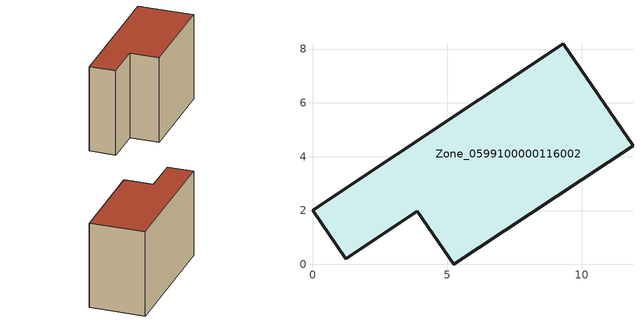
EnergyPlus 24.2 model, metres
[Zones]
Zone_0599100000116002
 floor ground (C_G): 3.89,1.97 1.24,0.21 0,2.02 9.32,8.2 11.91,4.41 5.25,0 z0
 wall outside (C_F): 9.32,8.2 0,2.02 1.24,0.21 3.89,1.97 5.25,0 11.91,4.41 9.32,8.2 z0:7.32
 roof outside (C_R): 5.25,0 11.91,4.41 9.32,8.2 0,2.02 1.24,0.21 3.89,1.97 z7.32
[BUILDING]
Pand.0599100000116002: North Axis=0; Terrain=City; Loads Convergence Tolerance Value=0.04; Temperature Convergence Tolerance Value=0.4; Solar Distribution=FullExterior; Maximum Number of Warmup Days=25; Minimum Number of Warmup Days=1
[Site:Location]
Rotterdam.The.Hague.AP_ZH_NLD Design_Conditions: Latitude=51.96; Longitude=4.45; Time Zone=1; Elevation=-4.5
[SITE:GROUNDTEMPERATURE:BUILDINGSURFACE]
18, 18, 18, 18, 18, 18, 18, 18, 18, 18, 18, 18
[MATERIAL] Thermal Absorptance=0.9; Solar Absorptance=0.7; Visible Absorptance=0.7
Name | Roughness | Thickness | Conductivity | Density | Specific Heat
G.TI.1946 | MediumSmooth | 0.15 | 1 | 540 | 1210
F.TI.1946 | Rough | 0.3 | 0.857143 | 1920 | 840
R.TI.1946 | MediumRough | 0.2 | 0.1 | 1500 | 1000
[CONSTRUCTION]
C_G: G.TI.1946
C_F: F.TI.1946
C_R: R.TI.1946
[ZONE]
Zone_0599100000116002: Type=1; Multiplier=1; Ceiling Height=Autocalculate; Volume=Autocalculate; Floor Area=autocalculate; Part of Total Floor Area=Yes
[ZONEINFILTRATION:DESIGNFLOWRATE]
Infil_Zone_0599100000116002: Zone or ZoneList or Space or SpaceList=Zone_0599100000116002; Schedule=AlwaysOn; Design Flow Rate Calculation Method=Flow/Area; Flow Rate per Floor Area=0.003; Constant Term Coefficient=1; Temperature Term Coefficient=0; Velocity Term Coefficient=0; Velocity Squared Term Coefficient=0
[HVACTEMPLATE:ZONE:IDEALLOADSAIRSYSTEM]
Zone_0599100000116002: Maximum Heating Supply Air Temperature=50; Minimum Cooling Supply Air Temperature=13; Maximum Heating Supply Air Humidity Ratio=0.0156; Minimum Cooling Supply Air Humidity Ratio=0.0077; Heating Limit=NoLimit; Cooling Limit=NoLimit; Dehumidification Control Type=ConstantSensibleHeatRatio; Cooling Sensible Heat Ratio=0.7; Dehumidification Setpoint=60; Humidification Control Type=None; Humidification Setpoint=30; Outdoor Air Method=None; Outdoor Air Flow Rate per Person=0.00944; Outdoor Air Flow Rate per Zone Floor Area=0; Outdoor Air Flow Rate per Zone=0; Demand Controlled Ventilation Type=None; Outdoor Air Economizer Type=NoEconomizer; Heat Recovery Type=None; Sensible Heat Recovery Effectiveness=0.7; Latent Heat Recovery Effectiveness=0.65
[ZONECONTROL:THERMOSTAT]
ThermostatControl_Zone_0599100000116002: Zone or ZoneList=Zone_0599100000116002; Control Type Schedule=DualSetpointControlType; Control 1=Thermostat_Zone_0599100000116002; Temperature Difference Between Cutout And Setpoint=0
[THERMOSTATSETPOINT:DUALSETPOINT]
Thermostat_Zone_0599100000116002: Heating Setpoint Temperature Schedule=HeatingSetpoint_Zone_0599100000116002; Cooling Setpoint Temperature Schedule=CoolingSetpoint_Zone_0599100000116002
[SCHEDULE:COMPACT]
HeatingSetpoint_Zone_0599100000116002: Through: 12/31, For: AllDays, Until: 24:00, 21
CoolingSetpoint_Zone_0599100000116002: Through: 12/31, For: AllDays, Until: 24:00, 24
DualSetpointControlType: Through: 12/31, For: AllDays, Until: 24:00, 4
AlwaysOn: Through: 12/31, For: AllDays, Until: 24:00, 1
